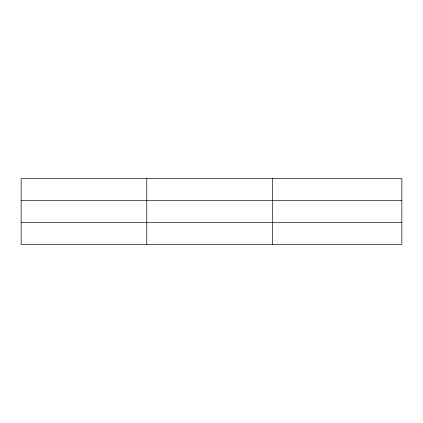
<?xml version="1.0" encoding="UTF-8"?>
<svg xmlns="http://www.w3.org/2000/svg" width="423" height="423" viewBox="0 0 423 423"><rect width="100%" height="100%" fill="white"/><g stroke="black" fill="none" stroke-linecap="round" stroke-linejoin="round"><path stroke-width="0.63" d="M146.781 244.409L146.781 178.591M272.412 244.409L272.412 178.591M401.85 200.312L401.85 178.591L21.15 178.591L21.15 244.409L401.85 244.409L401.85 200.312L21.15 200.312M21.15 222.688L401.85 222.688"/></g></svg>
